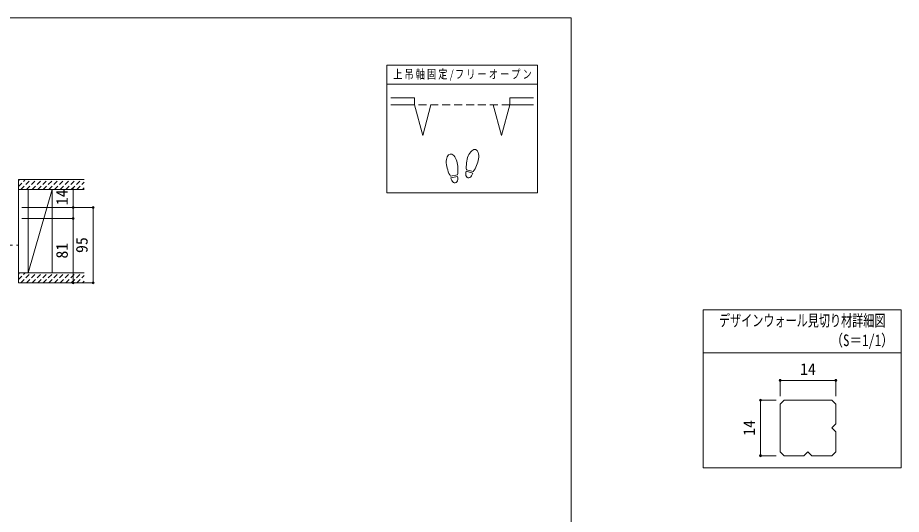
# Model space of a CAD drawing. Units: millimetres on the paper, with parts at other scales. Extents: x -197 to 281, y -138 to 137.
# Drawn here: x 58.2 to 281.1, y 11.8 to 137 of the extents above; entities that cross this region are included whole.
import ezdxf
from ezdxf.enums import TextEntityAlignment as Align

# ---------------------------------------------------------------- set-up
doc = ezdxf.new("R2010")
doc.units = ezdxf.units.MM
doc.header["$PDMODE"] = 32
doc.header["$PDSIZE"] = 0.5
for name, pattern in [('CHAIN1', [8, 5, -1, 1, -1]), ('DASHED1', [1.8, 1.2, -0.6]), ('DASHED2', [3, 2, -1])]:
    doc.linetypes.add(name, pattern=pattern)
for name, color, linetype, lineweight in [('0-0_補助線', 7, 'Continuous', 9), ('0-1_通り芯', 4, 'CHAIN1', 9), ('0-3_仕上げ', 2, 'Continuous', 9), ('0-8_戸当り', 3, 'Continuous', 9), ('0-A_文字', 7, 'Continuous', 9), ('0-B_寸法', 7, 'Continuous', 9), ('0-C_ハッチ', 4, 'DASHED1', 9), ('F-0_補助線', 7, 'Continuous', 9), ('F-4_枠', 3, 'Continuous', 9), ('F-B_寸法', 4, 'Continuous', 9)]:
    doc.layers.add(name, color=color, linetype=linetype, lineweight=lineweight)
doc.styles.add('ＭＳ ゴシック', font='')
doc.styles.get('ＭＳ ゴシック').set_extended_font_data('MS Gothic')

msp = doc.modelspace()

# ---------------------------------------------------------------- linework, layer by layer
at = {"layer": '0-0_補助線', "color": 3}
for p, q in [((231.117, 63.308), (281.117, 63.308)), ((231.117, 63.308), (231.117, 23.442)), ((231.117, 52.508), (281.117, 52.508)), ((281.117, 23.442), (231.117, 23.442))]:
    msp.add_line(p, q, dxfattribs=at)
at = {"layer": '0-1_通り芯'}
msp.add_line((-172.068, 79.65), (58.399, 79.65), dxfattribs=at)
at = {"layer": '0-3_仕上げ'}
for p, q in [((58.399, 93.65), (74.997, 93.65)), ((60.899, 72.65), (60.899, 93.65)), ((66.899, 72.65), (66.899, 93.65)), ((58.399, 72.65), (74.997, 72.65)), ((58.399, 70.15), (74.997, 70.15))]:
    msp.add_line(p, q, dxfattribs=at)
at = {"layer": '0-3_仕上げ', "color": 7}
msp.add_line((66.899, 93.65), (60.899, 72.65), dxfattribs=at)
at = {"layer": '0-3_仕上げ'}
msp.add_lwpolyline([(58.399, 70.15), (58.399, 96.15), (74.997, 96.15)], dxfattribs=at)
at = {"layer": '0-8_戸当り', "color": 2}
for p, q in [((158.328, 116.817), (152.328, 116.817)), ((158.328, 116.817), (158.328, 115.017)), ((182.328, 116.817), (182.328, 115.017)), ((182.328, 116.817), (188.328, 116.817)), ((158.328, 115.017), (152.328, 115.017)), ((160.398, 107.289), (158.328, 115.017)), ((160.398, 107.289), (162.469, 115.017)), ((178.187, 115.017), (180.257, 107.289)), ((182.328, 115.017), (180.257, 107.289)), ((182.328, 115.017), (188.328, 115.017))]:
    msp.add_line(p, q, dxfattribs=at)
at = {"layer": '0-8_戸当り', "color": 7, "linetype": 'DASHED2'}
msp.add_line((182.328, 115.017), (158.328, 115.017), dxfattribs=at)
at = {"layer": '0-8_戸当り'}
for p, q in [((173.026, 97.808), (171.33, 98.262)), ((173.135, 98.214), (171.439, 98.668)), ((169.133, 97.342), (167.404, 97.037)), ((169.206, 96.929), (167.477, 96.624))]:
    msp.add_line(p, q, dxfattribs=at)
for centre, major_axis, ratio, start_param, end_param in [((167.801, 99.842), (-0.489, 2.773), 0.5, 4.3405914, 8.2257792), ((172.984, 101.042), (0.729, 2.72), 0.5, 4.3405914, 8.2257792), ((172.963, 100.964), (0.883, 3.296), 0.4, 1.8506333, 2.4428768), ((167.815, 99.763), (-0.593, 3.361), 0.4, 1.8506333, 2.4428768), ((167.815, 99.763), (-0.593, 3.361), 0.4, 3.8403085, 4.432552), ((172.178, 98.035), (0.379, 1.413), 0.6, 1.5707963, 4.712389), ((172.963, 100.964), (0.883, 3.296), 0.4, 3.8403085, 4.432552), ((168.341, 96.776), (-0.254, 1.441), 0.6, 1.5707963, 4.712389)]:
    msp.add_ellipse(centre, major_axis=major_axis, ratio=ratio, start_param=start_param, end_param=end_param, dxfattribs=at)
at = {"layer": '0-A_文字', "color": 3}
for p, q in [((151.328, 125), (151.328, 92.8)), ((189.328, 125), (151.328, 125)), ((189.328, 120.2), (151.328, 120.2)), ((281.117, 23.442), (281.117, 63.308))]:
    msp.add_line(p, q, dxfattribs=at)
msp.add_lwpolyline([(189.328, 125), (189.328, 92.8), (151.328, 92.8)], dxfattribs=at)
at = {"layer": '0-B_寸法', "color": 4}
for p, q in [((72.242, 94.111), (72.242, 86.35)), ((72.242, 89.15), (59.238, 89.15)), ((77.242, 89.15), (72.242, 89.15)), ((77.242, 89.15), (77.242, 70.15)), ((72.242, 86.35), (59.238, 86.35)), ((72.242, 86.35), (72.242, 70.15)), ((72.242, 70.15), (59.238, 70.15)), ((77.242, 70.15), (72.242, 70.15))]:
    msp.add_line(p, q, dxfattribs=at)
at = {"layer": '0-B_寸法'}
for p in [(72.242, 89.15), (77.242, 89.15), (72.242, 86.35), (72.242, 70.15), (77.242, 70.15)]:
    msp.add_point(p, dxfattribs=at)
at = {"layer": '0-C_ハッチ'}
for p, q in [((58.399, 94.435), (60.113, 96.15)), ((58.399, 95.85), (58.699, 96.15)), ((59.027, 93.65), (61.527, 96.15)), ((60.442, 93.65), (62.942, 96.15)), ((61.856, 93.65), (64.356, 96.15)), ((63.27, 93.65), (65.77, 96.15)), ((64.684, 93.65), (67.184, 96.15)), ((66.098, 93.65), (68.598, 96.15)), ((67.513, 93.65), (70.013, 96.15)), ((68.927, 93.65), (71.427, 96.15)), ((70.341, 93.65), (72.841, 96.15)), ((71.755, 93.65), (74.255, 96.15)), ((73.17, 93.65), (74.997, 95.478)), ((74.584, 93.65), (74.997, 94.064)), ((58.399, 70.935), (60.113, 72.65)), ((58.399, 72.35), (58.699, 72.65)), ((59.027, 70.15), (61.527, 72.65)), ((60.442, 70.15), (62.942, 72.65)), ((61.856, 70.15), (64.356, 72.65)), ((63.27, 70.15), (65.77, 72.65)), ((64.684, 70.15), (67.184, 72.65)), ((66.098, 70.15), (68.598, 72.65)), ((67.513, 70.15), (70.013, 72.65)), ((68.927, 70.15), (71.427, 72.65)), ((70.341, 70.15), (72.841, 72.65)), ((71.755, 70.15), (74.255, 72.65)), ((73.17, 70.15), (74.997, 71.978)), ((74.584, 70.15), (74.997, 70.564))]:
    msp.add_line(p, q, dxfattribs=at)
at = {"layer": 'F-0_補助線', "color": 3, "lineweight": 18}
msp.add_lwpolyline([(-197.169, 137), (197.831, 137), (197.831, -138), (-197.169, -138)], close=True, dxfattribs=at)
at = {"layer": 'F-4_枠'}
for points in [[(251.566, 40.54), (250.566, 39.54), (250.566, 27.54)], [(263.566, 33.54), (264.566, 34.54), (264.566, 39.54), (263.566, 40.54), (251.566, 40.54)], [(257.566, 27.54), (258.566, 26.54), (263.566, 26.54), (264.566, 27.54), (264.566, 32.54), (263.566, 33.54)], [(250.566, 27.54), (251.566, 26.54), (256.566, 26.54), (257.566, 27.54)]]:
    msp.add_lwpolyline(points, dxfattribs=at)
at = {"layer": 'F-B_寸法'}
for p, q in [((250.566, 45.54), (264.566, 45.54)), ((250.566, 45.54), (250.566, 41.54)), ((264.566, 45.54), (264.566, 41.54)), ((245.566, 26.54), (245.566, 40.54)), ((245.566, 40.54), (249.566, 40.54)), ((245.566, 26.54), (249.566, 26.54))]:
    msp.add_line(p, q, dxfattribs=at)
at = {"layer": 'F-B_寸法', "color": 7}
for p in [(250.566, 45.54), (264.566, 45.54), (245.566, 40.54), (245.566, 26.54)]:
    msp.add_point(p, dxfattribs=at)

# ---------------------------------------------------------------- texts
at = {"layer": '0-0_補助線', "style": 'ＭＳ ゴシック'}
for s, width, p in [('デザインウォール見切り材詳細図', 0.7, (235.117, 58.281)), ('（S＝1/1）', 0.8, (263.233, 53.295))]:
    msp.add_text(s, height=2.933, dxfattribs=dict(at, width=width)).set_placement(p, align=Align.BOTTOM_LEFT)
at = {"layer": '0-A_文字', "insert": (152.953, 121.1), "char_height": 2.199, "attachment_point": 7, "style": 'ＭＳ ゴシック'}
msp.add_mtext('\\T1.23;\\W0.75;上吊軸固定/フリーオープン', dxfattribs=at)
at = {"layer": '0-B_寸法', "style": 'ＭＳ ゴシック'}
for s, p in [('14', (71.742, 89.705)), ('95', (76.742, 77.65)), ('81', (71.742, 76.25))]:
    msp.add_text(s, height=2.933, rotation=90, dxfattribs=at).set_placement(p, align=Align.BOTTOM_LEFT)
at = {"layer": 'F-B_寸法', "color": 7, "style": 'ＭＳ ゴシック'}
msp.add_text('14', height=2.933, dxfattribs=at).set_placement((255.566, 46.04), align=Align.BOTTOM_LEFT)
msp.add_text('14', height=2.933, rotation=90, dxfattribs=at).set_placement((245.066, 31.54), align=Align.BOTTOM_LEFT)

doc.saveas('drawing.dxf')
